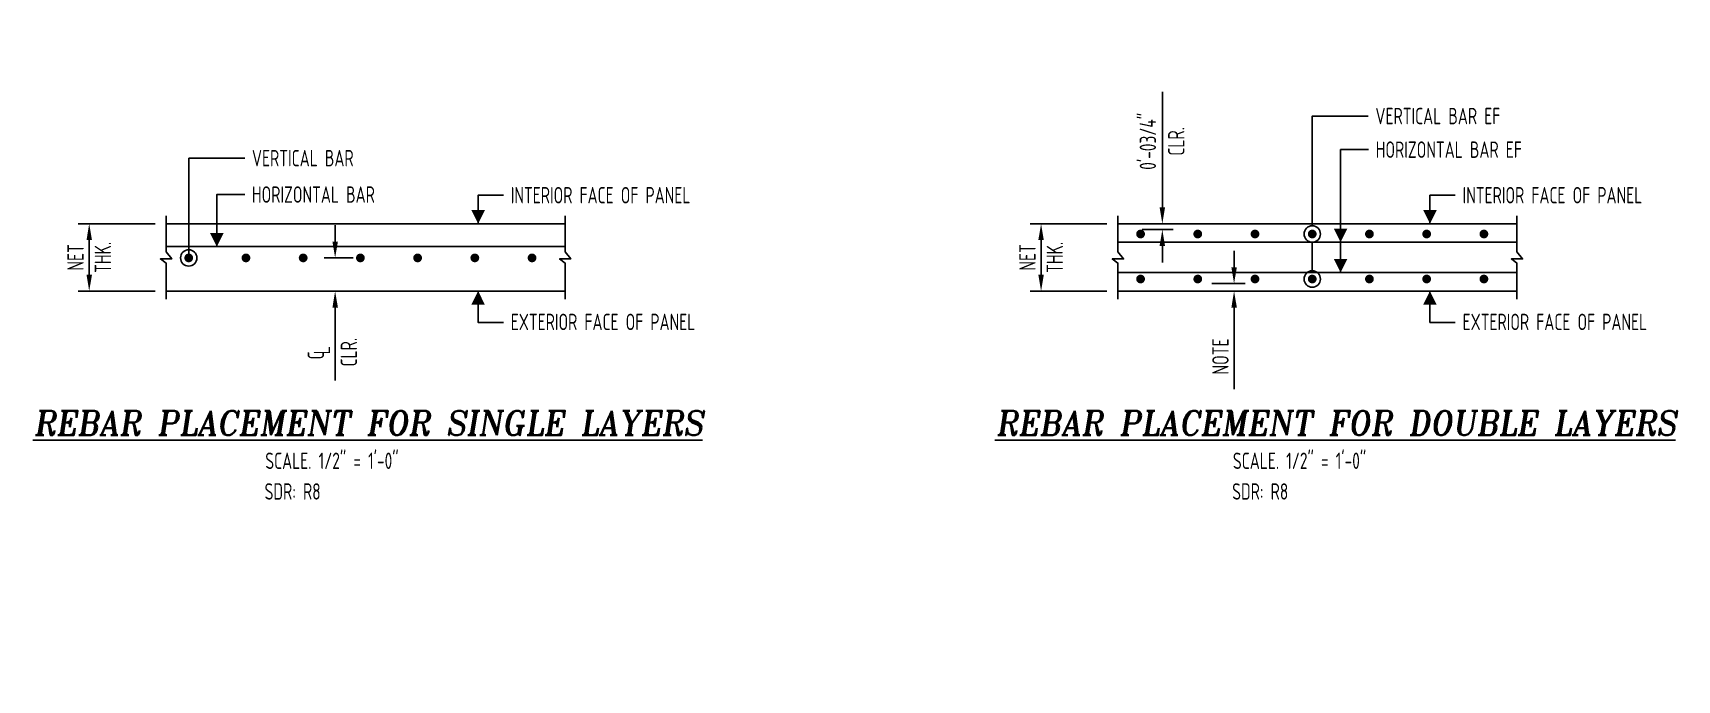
# Model space of a CAD drawing. Header units: inches. Extents: x -3675 to 38568, y -2433 to 4174.
# Drawn here: x 37131.8 to 37357.5, y 408.5 to 497.3 of the extents above; entities that cross this region are included whole.
import ezdxf
from ezdxf.enums import TextEntityAlignment as Align

# ---------------------------------------------------------------- set-up
doc = ezdxf.new("R2010")
doc.units = ezdxf.units.IN
doc.header["$MEASUREMENT"] = 0
doc.layers.get('0').update_dxf_attribs({"linetype": 'CONTINUOUS'})
doc.layers.get('Defpoints').update_dxf_attribs({"linetype": 'CONTINUOUS'})
for name, color, linetype in [('0-25TEXT', 7, 'CONTINUOUS'), ('0-35', 3, 'CONTINUOUS'), ('0-35TEXT', 3, 'CONTINUOUS'), ('5', 4, 'CONTINUOUS'), ('DETAIL', 83, 'CONTINUOUS'), ('REBARS', 4, 'CONTINUOUS')]:
    doc.layers.add(name, color=color, linetype=linetype)
doc.styles.add('AR', font='ARCHQUIK.shx', dxfattribs={"width": 0.8})
doc.styles.add('ROMANT', font='romant')
doc.dimstyles.new('CADS_DIM_48', dxfattribs={"dimscale": 48, "dimtxt": 0.09375, "dimasz": 0.09375, "dimexe": 0.0625, "dimexo": 0.0625, "dimgap": 0.09375, "dimtad": 0, "dimtih": 1, "dimtoh": 1, "dimzin": 1, "dimdsep": 46, "dimlunit": 4, "dimtxsty": 'AR', "dimblk": 'CLOSED', "dimcen": 0.1875, "dimadec": 0, "dimazin": 0, "dimtfac": 1, "dimtofl": 0, "dimtmove": 0, "dimatfit": 1, "dimldrblk": 'DOTBLANK', "dimfxl": 1, "dimtzin": 0, "dimarcsym": 0})

# ---------------------------------------------------------------- blocks, each defined once
blk = doc.blocks.new('leadrblk')
blk.add_lwpolyline([(0, 0, 0, 1, 0), (1, 0, 1, 1, 0)], format="xyseb")
blk = doc.blocks.new('*D570')
at = {"layer": 'Defpoints', "color": 0, "transparency": 16777216}
for p in [(37150.05, 471.14), (37139.5, 461.89), (37150.05, 461.89)]:
    blk.add_point(p, dxfattribs=at)
at = {"layer": 'DETAIL', "color": 0, "lineweight": -2, "transparency": 16777216}
for p, q in [((37148.55, 471.14), (37138, 471.14)), ((37139.5, 468.89), (37139.5, 464.14)), ((37148.55, 461.89), (37138, 461.89))]:
    blk.add_line(p, q, dxfattribs=at)
at = {"layer": 'DETAIL', "color": 0, "transparency": 16777216}
for points in [[(37139.13, 468.89), (37139.88, 468.89), (37139.5, 471.14)], [(37139.13, 464.14), (37139.88, 464.14), (37139.5, 461.89)]]:
    blk.add_solid(points, dxfattribs=at)
at = {"layer": 'DETAIL', "color": 0, "transparency": 16777216, "insert": (37139.5, 466.52), "char_height": 2.25, "attachment_point": 5, "rotation": 90, "style": 'AR'}
blk.add_mtext('NET\\PTHK.', dxfattribs=at)
blk = doc.blocks.new('_DotBlank')
at = {"layer": '0-35', "color": 0, "lineweight": -2}
blk.add_line((-0.5, 0), (-1, 0), dxfattribs=at)
blk.add_circle((0, 0), 0.5, dxfattribs=at)
blk = doc.blocks.new('*D566')
at = {"layer": 'Defpoints', "color": 0, "transparency": 16777216}
for p in [(37280.75, 471.14), (37270.21, 461.89), (37280.75, 461.89)]:
    blk.add_point(p, dxfattribs=at)
at = {"layer": 'DETAIL', "color": 0, "lineweight": -2, "transparency": 16777216}
for p, q in [((37279.25, 471.14), (37268.71, 471.14)), ((37270.21, 468.89), (37270.21, 464.14)), ((37279.25, 461.89), (37268.71, 461.89))]:
    blk.add_line(p, q, dxfattribs=at)
at = {"layer": 'DETAIL', "color": 0, "transparency": 16777216}
for points in [[(37269.83, 468.89), (37270.58, 468.89), (37270.21, 471.14)], [(37269.83, 464.14), (37270.58, 464.14), (37270.21, 461.89)]]:
    blk.add_solid(points, dxfattribs=at)
at = {"layer": 'DETAIL', "color": 0, "transparency": 16777216, "insert": (37270.21, 466.52), "char_height": 2.25, "attachment_point": 5, "rotation": 90, "style": 'AR'}
blk.add_mtext('NET\\PTHK.', dxfattribs=at)
blk = doc.blocks.new('*D567')
at = {"layer": 'Defpoints', "color": 0, "transparency": 16777216}
for p in [(37282.61, 470.34), (37286.86, 471.14), (37286.86, 471.14)]:
    blk.add_point(p, dxfattribs=at)
at = {"layer": 'DETAIL', "color": 0, "lineweight": -2, "transparency": 16777216}
for p, q in [((37286.86, 473.39), (37286.86, 489.25)), ((37284.11, 470.34), (37288.36, 470.34)), ((37286.86, 468.09), (37286.86, 465.84))]:
    blk.add_line(p, q, dxfattribs=at)
at = {"layer": 'DETAIL', "color": 0, "transparency": 16777216}
for points in [[(37286.48, 473.39), (37287.23, 473.39), (37286.86, 471.14)], [(37286.48, 468.09), (37287.23, 468.09), (37286.86, 470.34)]]:
    blk.add_solid(points, dxfattribs=at)
at = {"layer": 'DETAIL', "color": 0, "transparency": 16777216, "char_height": 2.25, "attachment_point": 5, "rotation": 90, "style": 'AR'}
for s, insert in [('0\'-03/4"', (37284.87, 482.45)), ('CLR.', (37288.77, 482.45))]:
    blk.add_mtext(s, dxfattribs=dict(at, insert=insert))
blk = doc.blocks.new('*D568')
at = {"layer": 'Defpoints', "color": 0, "transparency": 16777216}
for p in [(37292.14, 462.93), (37296.71, 461.89), (37296.71, 461.89)]:
    blk.add_point(p, dxfattribs=at)
at = {"layer": 'DETAIL', "color": 0, "lineweight": -2, "transparency": 16777216}
for p, q in [((37296.71, 465.18), (37296.71, 467.43)), ((37293.64, 462.93), (37298.21, 462.93)), ((37296.71, 459.64), (37296.71, 448.45))]:
    blk.add_line(p, q, dxfattribs=at)
at = {"layer": 'DETAIL', "color": 0, "transparency": 16777216}
for points in [[(37296.34, 465.18), (37297.09, 465.18), (37296.71, 462.93)], [(37296.34, 459.64), (37297.09, 459.64), (37296.71, 461.89)]]:
    blk.add_solid(points, dxfattribs=at)
at = {"layer": 'DETAIL', "color": 0, "transparency": 16777216, "insert": (37294.84, 452.92), "char_height": 2.25, "width": 88.8207, "attachment_point": 5, "rotation": 90, "style": 'AR'}
blk.add_mtext('NOTE', dxfattribs=at)
blk = doc.blocks.new('*D569')
at = {"layer": 'Defpoints', "color": 0, "transparency": 16777216}
for p in [(37177.24, 466.45), (37173.27, 461.89), (37176.74, 461.89)]:
    blk.add_point(p, dxfattribs=at)
at = {"layer": 'DETAIL', "color": 0, "lineweight": -2, "transparency": 16777216}
for p, q in [((37173.27, 468.7), (37173.27, 470.95)), ((37175.74, 466.45), (37171.77, 466.45)), ((37175.24, 461.89), (37171.77, 461.89)), ((37173.27, 459.64), (37173.27, 449.63))]:
    blk.add_line(p, q, dxfattribs=at)
at = {"layer": 'DETAIL', "color": 0, "transparency": 16777216}
for points in [[(37172.9, 468.7), (37173.65, 468.7), (37173.27, 466.45)], [(37172.9, 459.64), (37173.65, 459.64), (37173.27, 461.89)]]:
    blk.add_solid(points, dxfattribs=at)
at = {"layer": 'DETAIL', "color": 0, "transparency": 16777216, "insert": (37173.27, 453.51), "char_height": 2.25, "attachment_point": 5, "rotation": 90, "style": 'AR'}
blk.add_mtext(' \\PCLR.', dxfattribs=at)
blk = doc.blocks.new('A$C2A293661')
at = {"layer": '0-35TEXT', "style": 'AR', "width": 0.8}
for s, p in [('C', (-0.72, 0.84)), ('L', (0, 0))]:
    blk.add_text(s, height=2.25, dxfattribs=at).set_placement(p)

msp = doc.modelspace()

# ---------------------------------------------------------------- linework, layer by layer
at = {"layer": '0-25TEXT'}
for points in [[(37307.43996, 470.85632), (37307.43996, 485.91849), (37315.12045, 485.91849)], [(37311.33988, 464.4384), (37311.33988, 481.30844), (37315.16623, 481.30844)], [(37157.02086, 468.00075), (37157.02086, 475.14666), (37160.84722, 475.14666)], [(37192.90637, 471.14461), (37192.90637, 475.05594), (37196.38764, 475.05594)], [(37323.60817, 471.14461), (37323.60817, 475.05594), (37327.08945, 475.05594)], [(37307.43996, 464.67887), (37307.43996, 468.60632)], [(37192.90637, 461.89461), (37192.90637, 457.58662), (37196.38764, 457.58662)], [(37323.60817, 461.89461), (37323.60817, 457.58662), (37327.08945, 457.58662)]]:
    msp.add_lwpolyline(points, dxfattribs=at)
at = {"layer": '0-35'}
for points in [[(37150.05297, 460.80448), (37150.05297, 465.74877), (37149.28213, 466.32128), (37150.8238, 466.32128), (37150.05297, 467.29044), (37150.05297, 472.23473)], [(37204.85585, 460.80448), (37204.85585, 465.74877), (37204.08502, 466.32128), (37205.62668, 466.32128), (37204.85585, 467.29044), (37204.85585, 472.23473)], [(37280.75477, 460.80448), (37280.75477, 465.74877), (37279.98394, 466.32128), (37281.52561, 466.32128), (37280.75477, 467.29044), (37280.75477, 472.23473)], [(37335.55766, 460.80448), (37335.55766, 465.74877), (37334.78682, 466.32128), (37336.32849, 466.32128), (37335.55766, 467.29044), (37335.55766, 472.23473)], [(37204.85585, 471.14461), (37150.05297, 471.14461)], [(37335.55766, 471.14461), (37280.75477, 471.14461)], [(37150.05297, 461.89461), (37204.85585, 461.89461)], [(37280.75477, 461.89461), (37335.55766, 461.89461)]]:
    msp.add_lwpolyline(points, dxfattribs=at)
at = {"layer": '0-35', "color": 0, "lineweight": -2}
for centre in [(37307.43996, 469.73132), (37307.43996, 463.55387)]:
    msp.add_circle(centre, 1.125, dxfattribs=at)
at = {"layer": '5', "const_width": 0.6}
for points in [[(37284.16853, 469.73132, -1), (37283.56853, 469.73132, -1)], [(37292.02567, 469.73132, -1), (37291.42567, 469.73132, -1)], [(37299.88281, 469.73132, -1), (37299.28281, 469.73132, -1)], [(37307.73996, 469.73132, -1), (37307.13996, 469.73132, -1)], [(37315.5971, 469.73132, -1), (37314.9971, 469.73132, -1)], [(37323.45424, 469.73132, -1), (37322.85424, 469.73132, -1)], [(37331.31139, 469.73132, -1), (37330.71139, 469.73132, -1)], [(37153.46672, 466.45047, -1), (37152.86672, 466.45047, -1)], [(37161.32387, 466.45047, -1), (37160.72387, 466.45047, -1)], [(37169.18101, 466.45047, -1), (37168.58101, 466.45047, -1)], [(37177.03815, 466.45047, -1), (37176.43815, 466.45047, -1)], [(37184.89529, 466.45047, -1), (37184.29529, 466.45047, -1)], [(37192.75244, 466.45047, -1), (37192.15244, 466.45047, -1)], [(37200.60958, 466.45047, -1), (37200.00958, 466.45047, -1)], [(37284.16853, 463.55387, -1), (37283.56853, 463.55387, -1)], [(37292.02567, 463.55387, -1), (37291.42567, 463.55387, -1)], [(37299.88281, 463.55387, -1), (37299.28281, 463.55387, -1)], [(37307.73996, 463.55387, -1), (37307.13996, 463.55387, -1)], [(37315.5971, 463.55387, -1), (37314.9971, 463.55387, -1)], [(37323.45424, 463.55387, -1), (37322.85424, 463.55387, -1)], [(37331.31139, 463.55387, -1), (37330.71139, 463.55387, -1)]]:
    msp.add_lwpolyline(points, format="xyb", close=True, dxfattribs=at)
at = {"layer": 'REBARS'}
for points in [[(37150.05297, 468.00075), (37204.85585, 468.00075)], [(37280.75477, 468.61092), (37335.55766, 468.61092)], [(37280.75477, 464.4384), (37335.55766, 464.4384)]]:
    msp.add_lwpolyline(points, dxfattribs=at)

# ---------------------------------------------------------------- block references
at = {"layer": '0-25TEXT', "yscale": 0.7502362204724409}
for p, xscale, rotation in [((37192.90637, 471.14461), 1.874645669291339, 90.00000153523449), ((37323.60817, 471.14461), 1.874645669291339, 90.00000153523449), ((37157.02086, 468.00075), 1.874645669291339, 90.00000153523449), ((37311.33988, 468.61092), 1.874645669291339, 90.00000153523449), ((37311.33988, 464.4384), 1.874645669291339, 90.00000153523449), ((37192.90637, 461.89461), -1.874645669291339, 89.9999984647655), ((37323.60817, 461.89461), -1.874645669291339, 89.9999984647655)]:
    msp.add_blockref('leadrblk', p, dxfattribs=dict(at, xscale=xscale, rotation=rotation))
at = {"layer": '0-35', "rotation": 90}
msp.add_blockref('A$C2A293661', (37172.58077, 453.23668), dxfattribs=at)

# ---------------------------------------------------------------- texts
at = {"color": 7, "linetype": 'Continuous', "style": 'ROMANT', "oblique": 9, "width": 0.95}
for s, p in [('%%UREBAR PLACEMENT FOR SINGLE LAYERS', (37177.83617, 442.10168)), ('%%UREBAR PLACEMENT FOR DOUBLE LAYERS', (37310.70367, 442.10168))]:
    msp.add_text(s, height=3.375, dxfattribs=at).set_placement(p, align=Align.CENTER)
at = {"layer": '0-35TEXT', "style": 'AR', "width": 0.8}
for s, height, p in [('VERTICAL BAR EF', 2.2499437, (37316.12043, 484.79351)), ('VERTICAL BAR', 2.2499437, (37161.84719, 479.01743)), ('HORIZONTAL BAR EF', 2.2499437, (37316.16621, 480.18347)), ('HORIZONTAL BAR', 2.2499437, (37161.84719, 474.02169)), ('INTERIOR FACE OF PANEL', 2.2499437, (37197.38762, 473.93096)), ('INTERIOR FACE OF PANEL', 2.2499437, (37328.08942, 473.93096)), ('EXTERIOR FACE OF PANEL', 2.2499437, (37197.38762, 456.53923)), ('EXTERIOR FACE OF PANEL', 2.2499437, (37328.08942, 456.53923)), ('SCALE. 1/2" = 1\'-0"', 2.2499437, (37163.6794, 437.48295)), ('SCALE. 1/2" = 1\'-0"', 2.2499437, (37296.5469, 437.48295)), ('SDR: R8', 2.249944, (37163.58261, 433.27488)), ('SDR: R8', 2.249944, (37296.4501, 433.27488))]:
    msp.add_text(s, height=height, dxfattribs=at).set_placement(p)

# ---------------------------------------------------------------- dimensions: what is measured, and where the dimension line sits
at = {"layer": 'DETAIL'}
for base, p1, p2, text, picture, middle in [((37296.71137, 461.89461), (37292.14015, 462.93117), (37296.71137, 461.89461), 'NOTE', '*D568', (37294.83637, 452.92047)), ((37286.85761, 471.14461), (37282.61225, 470.33696), (37286.85761, 471.14461), '0\'-03/4"\\XCLR.', '*D567', (37286.85761, 482.44633))]:
    dim = msp.add_linear_dim(base=base, p1=p1, p2=p2, angle=90, text=text, dimstyle='CADS_DIM_48', override={"dimscale": 24, "dimgap": 0.03125, "dimtad": 1, "dimtih": 0, "dimtoh": 0, "dimdec": 3, "dimtdec": 3}, dxfattribs=at)
    dim.commit()
    dim.dimension.update_dxf_attribs({"geometry": picture, "text_midpoint": middle})
for base, p1, p2, text, picture, middle in [((37139.50328, 461.89461), (37150.05297, 471.14461), (37150.05297, 461.89461), 'NET\\XTHK.', '*D570', (37139.50328, 466.51961)), ((37173.27105, 461.89461), (37177.23815, 466.45047), (37176.73815, 461.89461), ' \\XCLR.', '*D569', (37173.27105, 453.51012)), ((37270.20509, 461.89461), (37280.75477, 471.14461), (37280.75477, 461.89461), 'NET\\XTHK.', '*D566', (37270.20509, 466.51961))]:
    dim = msp.add_linear_dim(base=base, p1=p1, p2=p2, angle=90, text=text, dimstyle='CADS_DIM_48', override={"dimscale": 24, "dimgap": 0.03125, "dimtad": 1, "dimtih": 0, "dimtoh": 0, "dimdec": 3, "dimtdec": 3}, dxfattribs=at)
    dim.commit()
    dim.dimension.update_dxf_attribs({"geometry": picture, "text_midpoint": middle, "dimtype": 160})

# ---------------------------------------------------------------- leaders
at = {"layer": '0-25TEXT'}
msp.add_leader([(37153.16672, 466.45047), (37153.16672, 480.1424), (37160.84722, 480.1424)], dimstyle='CADS_DIM_48', override={"dimscale": 24, "dimgap": 0.03125, "dimtad": 0, "dimtih": 0, "dimtoh": 0, "dimdec": 3, "dimtdec": 3}, dxfattribs=at)

doc.saveas('drawing.dxf')
